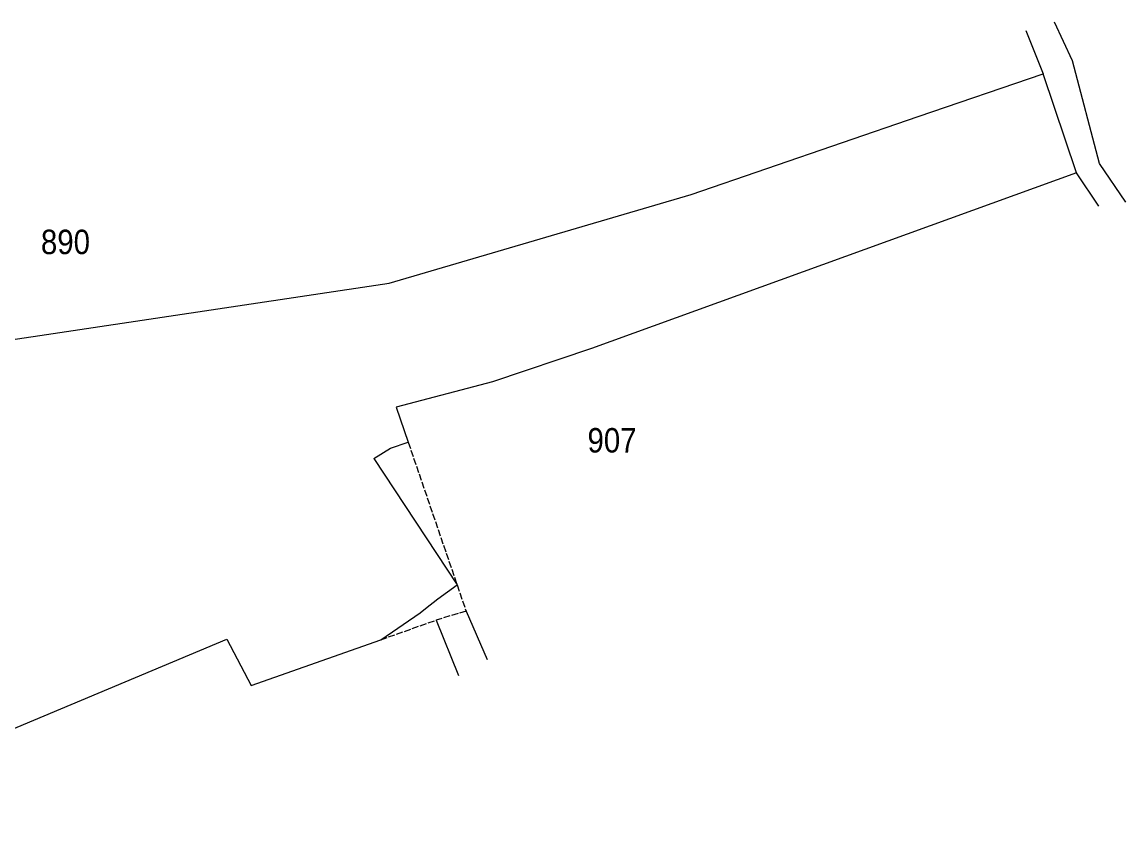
# Model space of a CAD drawing. Header units: metres. Extents: x 548480 to 548785, y 1843026 to 1843148.
# Drawn here: x 548627.1 to 548785.2, y 1843033 to 1843147.8 of the extents above; entities that cross this region are included whole.
import ezdxf
from ezdxf.enums import TextEntityAlignment as Align

# ---------------------------------------------------------------- set-up
doc = ezdxf.new("R2010")
doc.units = ezdxf.units.M
doc.header["$LTSCALE"] = 0.16
doc.linetypes.add('LONG_DASHED', pattern=[7.5, 6, -1.5])
for name, color, linetype, lineweight in [('10', 7, 'Continuous', 13), ('23', 7, 'Continuous', 13), ('29', 7, 'LONG_DASHED', 13)]:
    doc.layers.add(name, color=color, linetype=linetype, lineweight=lineweight)
doc.layers.add('44', color=7, linetype='Continuous')

msp = doc.modelspace()

# ---------------------------------------------------------------- linework, layer by layer
at = {"layer": '10'}
for p, q in [((548770.89, 1843146.58), (548773.4, 1843140.35)), ((548781.35, 1843121.42), (548778.15, 1843126.18)), ((548677.49, 1843085.31), (548689.44, 1843067.19)), ((548690.72, 1843063.45), (548693.75, 1843056.54)), ((548686.45, 1843062.16), (548689.65, 1843054.23))]:
    msp.add_line(p, q, dxfattribs=at)
for points in [[(548570.68, 1843095.37), (548577.33, 1843095.07), (548679.71, 1843110.39), (548722.98, 1843123.09), (548755.48, 1843134.25), (548773.4, 1843140.35)], [(548778.15, 1843126.18), (548708.68, 1843101.04), (548694.51, 1843096.28), (548680.72, 1843092.62), (548682.44, 1843087.62)], [(548677.49, 1843085.31), (548679.91, 1843086.75), (548682.44, 1843087.62)], [(548678.5, 1843059.34), (548684.13, 1843063.2), (548684.92, 1843063.82), (548686.7, 1843065.21), (548689.44, 1843067.19)], [(548593.36, 1843032.98), (548656.47, 1843059.43), (548659.96, 1843052.78), (548678.5, 1843059.34)]]:
    msp.add_lwpolyline(points, dxfattribs=at)
at = {"layer": '23'}
msp.add_line((548778.15, 1843126.18), (548773.4, 1843140.35), dxfattribs=at)
msp.add_lwpolyline([(548785.25, 1843121.98), (548781.48, 1843127.53), (548777.58, 1843142.22), (548775, 1843147.77)], dxfattribs=at)
at = {"layer": '29'}
for p, q in [((548682.44, 1843087.62), (548689.44, 1843067.19)), ((548689.44, 1843067.19), (548690.72, 1843063.45)), ((548690.72, 1843063.45), (548686.45, 1843062.16)), ((548678.5, 1843059.34), (548686.45, 1843062.16))]:
    msp.add_line(p, q, dxfattribs=at)

# ---------------------------------------------------------------- texts
at = {"layer": '44', "width": 0.9}
for s, p in [('890', (548633.34, 1843114.55)), ('907', (548711.635, 1843086.15))]:
    msp.add_text(s, height=3.5, dxfattribs=at).set_placement(p, align=Align.CENTER)

doc.saveas('drawing.dxf')
